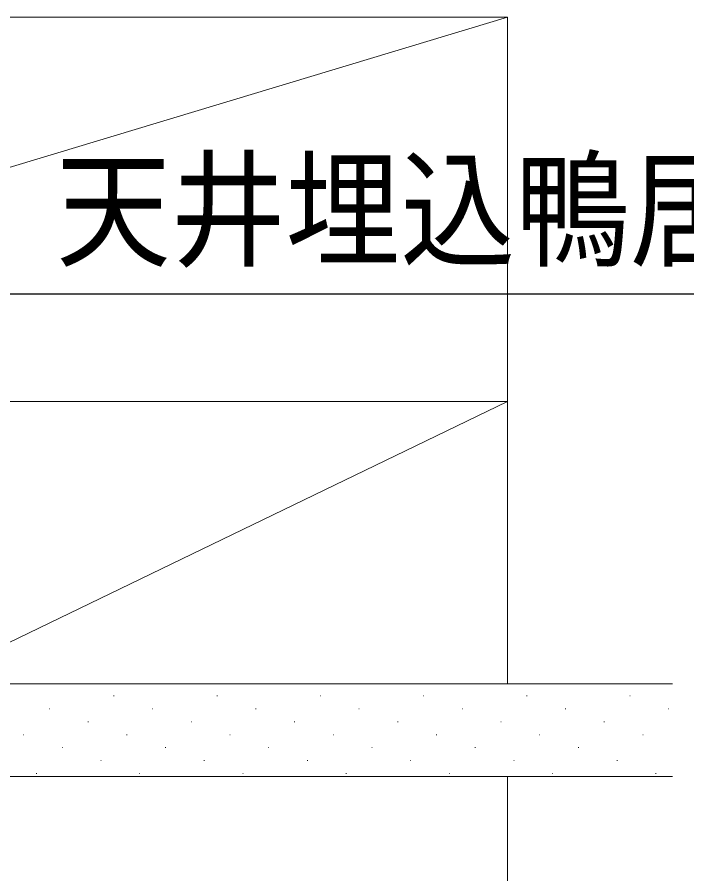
# Model space of a CAD drawing. Units: millimetres, scale not verified. Extents: x -1306 to 1306, y -607 to 607.
# Drawn here: x -186.7 to -117.9, y -274.1 to -186 of the extents above; entities that cross this region are included whole.
import ezdxf
from ezdxf.enums import TextEntityAlignment as Align

# ---------------------------------------------------------------- set-up
doc = ezdxf.new("R2010")
doc.units = ezdxf.units.MM
doc.header["$LTSCALE"] = 5
for name, color, linetype, lineweight in [('0-1_線(黄)', 2, 'Continuous', 15), ('0-D_線(白)', 7, 'Continuous', 30), ('1-0_線(水)', 4, 'Continuous', 9), ('1-1_寸法線', 3, 'Continuous', 13), ('1-2_ハッチング', 6, 'Continuous', 9)]:
    doc.layers.add(name, color=color, linetype=linetype, lineweight=lineweight)
doc.styles.add('ＭＳ ゴシック', font='')
doc.styles.get('ＭＳ ゴシック').set_extended_font_data('MS Gothic')

msp = doc.modelspace()

# ---------------------------------------------------------------- linework, layer by layer
at = {"layer": '0-1_線(黄)'}
for p, q in [((-267.287, -225.536), (-136.287, -186.036)), ((-267.287, -186.036), (-136.287, -186.036)), ((-136.287, -225.536), (-136.287, -186.036)), ((-196.287, -254.536), (-136.287, -225.536)), ((-196.287, -225.536), (-136.287, -225.536)), ((-136.287, -254.536), (-136.287, -225.536)), ((-196.287, -254.536), (-119.321, -254.536)), ((-196.287, -264.036), (-119.321, -264.036))]:
    msp.add_line(p, q, dxfattribs=at)
at = {"layer": '0-D_線(白)'}
msp.add_lwpolyline([(-105.117, -214.507), (-197.476, -214.507), (-205.838, -225.928)], dxfattribs=at)
at = {"layer": '1-0_線(水)'}
msp.add_line((-136.287, -391.062), (-136.287, -264.036), dxfattribs=at)
at = {"layer": '1-2_ハッチング'}
for p, q in [((-176.756, -255.776), (-176.706, -255.776)), ((-166.149, -255.776), (-166.099, -255.776)), ((-155.542, -255.776), (-155.492, -255.776)), ((-144.936, -255.776), (-144.886, -255.776)), ((-134.329, -255.776), (-134.279, -255.776)), ((-123.723, -255.776), (-123.673, -255.776)), ((-183.385, -257.102), (-183.335, -257.102)), ((-172.778, -257.102), (-172.728, -257.102)), ((-162.172, -257.102), (-162.122, -257.102)), ((-151.565, -257.102), (-151.515, -257.102)), ((-140.958, -257.102), (-140.908, -257.102)), ((-130.352, -257.102), (-130.302, -257.102)), ((-119.745, -257.102), (-119.695, -257.102)), ((-179.407, -258.427), (-179.357, -258.427)), ((-168.801, -258.427), (-168.751, -258.427)), ((-158.194, -258.427), (-158.144, -258.427)), ((-147.587, -258.427), (-147.537, -258.427)), ((-136.981, -258.427), (-136.931, -258.427)), ((-126.374, -258.427), (-126.324, -258.427)), ((-186.036, -259.753), (-185.986, -259.753)), ((-175.43, -259.753), (-175.38, -259.753)), ((-164.823, -259.753), (-164.773, -259.753)), ((-154.217, -259.753), (-154.167, -259.753)), ((-143.61, -259.753), (-143.56, -259.753)), ((-133.003, -259.753), (-132.953, -259.753)), ((-122.397, -259.753), (-122.347, -259.753)), ((-182.059, -261.079), (-182.009, -261.079)), ((-171.452, -261.079), (-171.402, -261.079)), ((-160.846, -261.079), (-160.796, -261.079)), ((-150.239, -261.079), (-150.189, -261.079)), ((-139.632, -261.079), (-139.582, -261.079)), ((-129.026, -261.079), (-128.976, -261.079)), ((-178.081, -262.405), (-178.031, -262.405)), ((-167.475, -262.405), (-167.425, -262.405)), ((-156.868, -262.405), (-156.818, -262.405)), ((-146.262, -262.405), (-146.212, -262.405)), ((-135.655, -262.405), (-135.605, -262.405)), ((-125.048, -262.405), (-124.998, -262.405)), ((-184.711, -263.731), (-184.661, -263.731)), ((-174.104, -263.731), (-174.054, -263.731)), ((-163.497, -263.731), (-163.447, -263.731)), ((-152.891, -263.731), (-152.841, -263.731)), ((-142.284, -263.731), (-142.234, -263.731)), ((-131.678, -263.731), (-131.628, -263.731)), ((-121.071, -263.731), (-121.021, -263.731))]:
    msp.add_line(p, q, dxfattribs=at)

# ---------------------------------------------------------------- texts
at = {"layer": '1-1_寸法線', "style": 'ＭＳ ゴシック', "width": 0.9}
msp.add_text('天井埋込鴨居', height=9.604, dxfattribs=at).set_placement((-182.676, -213.494), align=Align.BOTTOM_LEFT)

doc.saveas('drawing.dxf')
